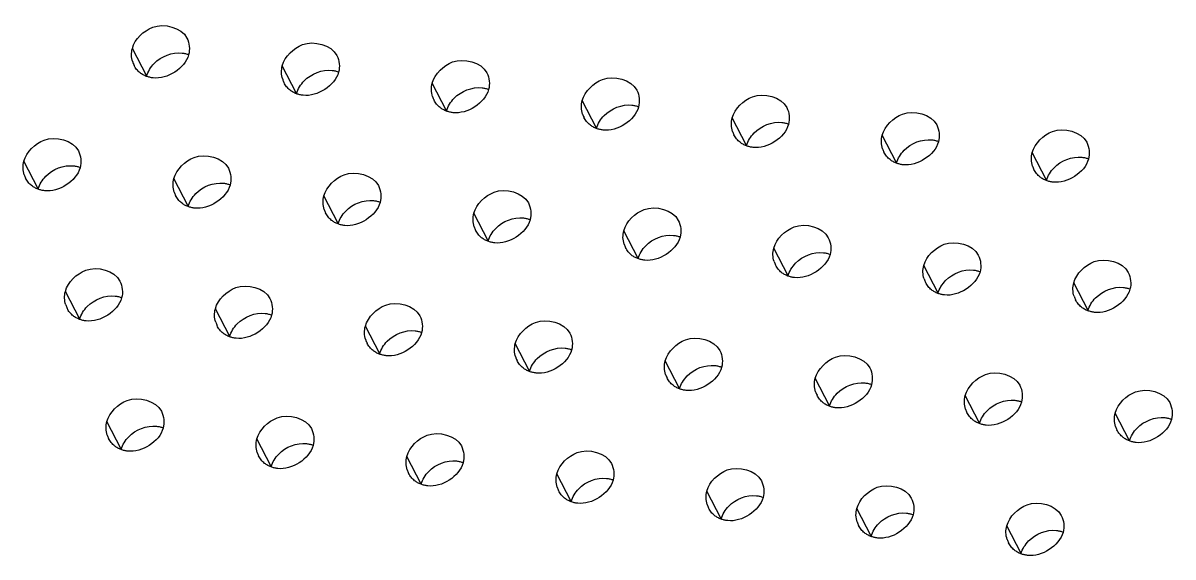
# Model space of a CAD drawing. Header units: millimetres. Extents: x -177 to 18421, y -5017 to 3255.
# Drawn here: x 13203.59 to 13210.8, y 2018.03 to 2021.38 of the extents above; entities that cross this region are included whole.
import ezdxf

# ---------------------------------------------------------------- set-up
doc = ezdxf.new("R2010")
doc.units = ezdxf.units.MM
doc.header["$LTSCALE"] = 46.255
doc.layers.add('02___PRT_ALL_AXES', color=7, linetype='CONTINUOUS')

msp = doc.modelspace()

# ---------------------------------------------------------------- linework, layer by layer
at = {"layer": '02___PRT_ALL_AXES', "color": 7, "linetype": 'Continuous'}
for p, q in [((13204.3666, 2021.0479), (13204.2768, 2021.2214)), ((13205.3068, 2020.939), (13205.2169, 2021.1124)), ((13206.2469, 2020.8301), (13206.157, 2021.0035)), ((13207.187, 2020.7211), (13207.0972, 2020.8945)), ((13208.1272, 2020.6122), (13208.0373, 2020.7856)), ((13209.0673, 2020.5032), (13208.9775, 2020.6766)), ((13203.6867, 2020.3404), (13203.5968, 2020.5138)), ((13210.0075, 2020.3943), (13209.9176, 2020.5677)), ((13204.6268, 2020.2314), (13204.537, 2020.4049)), ((13205.567, 2020.1225), (13205.4771, 2020.2959)), ((13206.5071, 2020.0136), (13206.4172, 2020.187)), ((13207.4472, 2019.9046), (13207.3574, 2020.078)), ((13208.3874, 2019.7957), (13208.2975, 2019.9691)), ((13209.3275, 2019.6867), (13209.2377, 2019.8601)), ((13210.2677, 2019.5778), (13210.1778, 2019.7512)), ((13203.9469, 2019.5239), (13203.857, 2019.6973)), ((13204.887, 2019.4149), (13204.7972, 2019.5884)), ((13205.8272, 2019.306), (13205.7373, 2019.4794)), ((13206.7673, 2019.1971), (13206.6774, 2019.3705)), ((13207.7074, 2019.0881), (13207.6176, 2019.2615)), ((13208.6476, 2018.9792), (13208.5577, 2019.1526)), ((13209.5877, 2018.8702), (13209.4979, 2019.0436)), ((13210.5279, 2018.7613), (13210.438, 2018.9347)), ((13204.2071, 2018.7074), (13204.1172, 2018.8808)), ((13205.1472, 2018.5984), (13205.0574, 2018.7719)), ((13206.0874, 2018.4895), (13205.9975, 2018.6629)), ((13207.0275, 2018.3806), (13206.9377, 2018.554)), ((13207.9676, 2018.2716), (13207.8778, 2018.445)), ((13208.9078, 2018.1627), (13208.8179, 2018.3361)), ((13209.8479, 2018.0537), (13209.7581, 2018.2271))]:
    msp.add_line(p, q, dxfattribs=at)
for centre in [(13204.4221, 2021.1826), (13205.3622, 2021.0736), (13206.3024, 2020.9647), (13207.2425, 2020.8557), (13208.1827, 2020.7468), (13209.1228, 2020.6378), (13210.0629, 2020.5289), (13203.7422, 2020.475), (13204.6823, 2020.3661), (13205.6224, 2020.2571), (13206.5626, 2020.1482), (13207.5027, 2020.0392), (13208.4429, 2019.9303), (13209.383, 2019.8213), (13210.3231, 2019.7124), (13204.0024, 2019.6585), (13204.9425, 2019.5496), (13205.8826, 2019.4406), (13206.8228, 2019.3317), (13207.7629, 2019.2227), (13208.7031, 2019.1138), (13209.6432, 2019.0048), (13210.5833, 2018.8959), (13204.2626, 2018.842), (13205.2027, 2018.7331), (13206.1428, 2018.6241), (13207.083, 2018.5152), (13208.0231, 2018.4062), (13208.9633, 2018.2973), (13209.9034, 2018.1883)]:
    msp.add_arc(centre, 0.1503, 197.7943, 206.466, dxfattribs=at)
for points in [[(13204.4043, 2021.354), (13204.4743, 2021.3807), (13204.5852, 2021.3534), (13204.6186, 2021.2863)], [(13204.2768, 2021.2214), (13204.293, 2021.2805), (13204.3469, 2021.3322), (13204.4043, 2021.354)], [(13204.6186, 2021.2863), (13204.6344, 2021.2546), (13204.6387, 2021.2147), (13204.6293, 2021.1805)], [(13205.2169, 2021.1124), (13205.2332, 2021.1716), (13205.2871, 2021.2233), (13205.3444, 2021.2451)], [(13205.3444, 2021.2451), (13205.4144, 2021.2717), (13205.5253, 2021.2444), (13205.5587, 2021.1774)], [(13204.6293, 2021.1805), (13204.6059, 2021.0955), (13204.4952, 2021.0259), (13204.4076, 2021.0361)], [(13205.5587, 2021.1774), (13205.5745, 2021.1456), (13205.5789, 2021.1057), (13205.5695, 2021.0716)], [(13206.2845, 2021.1361), (13206.3546, 2021.1628), (13206.4654, 2021.1355), (13206.4988, 2021.0684)], [(13206.157, 2021.0035), (13206.1733, 2021.0626), (13206.2272, 2021.1144), (13206.2845, 2021.1361)], [(13205.5695, 2021.0716), (13205.546, 2020.9865), (13205.4354, 2020.917), (13205.3478, 2020.9271)], [(13206.4988, 2021.0684), (13206.5147, 2021.0367), (13206.519, 2020.9968), (13206.5096, 2020.9626)], [(13207.0972, 2020.8945), (13207.1135, 2020.9537), (13207.1673, 2021.0054), (13207.2247, 2021.0272)], [(13207.2247, 2021.0272), (13207.2947, 2021.0538), (13207.4056, 2021.0265), (13207.439, 2020.9595)], [(13206.5096, 2020.9626), (13206.4862, 2020.8776), (13206.3755, 2020.808), (13206.2879, 2020.8182)], [(13207.439, 2020.9595), (13207.4548, 2020.9278), (13207.4591, 2020.8879), (13207.4497, 2020.8537)], [(13208.1648, 2020.9183), (13208.2348, 2020.9449), (13208.3457, 2020.9176), (13208.3791, 2020.8505)], [(13208.0373, 2020.7856), (13208.0536, 2020.8447), (13208.1075, 2020.8965), (13208.1648, 2020.9183)], [(13207.4497, 2020.8537), (13207.4263, 2020.7687), (13207.3157, 2020.6991), (13207.2281, 2020.7093)], [(13208.3791, 2020.8505), (13208.3949, 2020.8188), (13208.3993, 2020.7789), (13208.3899, 2020.7447)], [(13208.9775, 2020.6766), (13208.9937, 2020.7358), (13209.0476, 2020.7875), (13209.105, 2020.8093)], [(13209.105, 2020.8093), (13209.175, 2020.8359), (13209.2859, 2020.8087), (13209.3193, 2020.7416)], [(13208.3899, 2020.7447), (13208.3665, 2020.6597), (13208.2558, 2020.5902), (13208.1682, 2020.6003)], [(13209.3193, 2020.7416), (13209.3351, 2020.7099), (13209.3394, 2020.67), (13209.33, 2020.6358)], [(13210.0451, 2020.7004), (13210.1151, 2020.727), (13210.226, 2020.6997), (13210.2594, 2020.6327)], [(13203.7243, 2020.6465), (13203.7943, 2020.6731), (13203.9052, 2020.6458), (13203.9386, 2020.5788)], [(13209.9176, 2020.5677), (13209.9339, 2020.6268), (13209.9878, 2020.6786), (13210.0451, 2020.7004)], [(13203.5968, 2020.5138), (13203.6131, 2020.5729), (13203.667, 2020.6247), (13203.7243, 2020.6465)], [(13203.9386, 2020.5788), (13203.9544, 2020.547), (13203.9588, 2020.5071), (13203.9494, 2020.473)], [(13209.33, 2020.6358), (13209.3066, 2020.5508), (13209.1959, 2020.4812), (13209.1083, 2020.4914)], [(13210.2594, 2020.6327), (13210.2752, 2020.6009), (13210.2796, 2020.561), (13210.2702, 2020.5269)], [(13204.537, 2020.4049), (13204.5533, 2020.464), (13204.6071, 2020.5157), (13204.6645, 2020.5375)], [(13204.6645, 2020.5375), (13204.7345, 2020.5642), (13204.8454, 2020.5369), (13204.8788, 2020.4698)], [(13210.2702, 2020.5269), (13210.2467, 2020.4418), (13210.1361, 2020.3723), (13210.0485, 2020.3824)], [(13203.9494, 2020.473), (13203.926, 2020.3879), (13203.8153, 2020.3184), (13203.7277, 2020.3285)], [(13204.8788, 2020.4698), (13204.8946, 2020.4381), (13204.8989, 2020.3982), (13204.8895, 2020.364)], [(13205.6046, 2020.4286), (13205.6746, 2020.4552), (13205.7855, 2020.4279), (13205.8189, 2020.3609)], [(13204.8895, 2020.364), (13204.8661, 2020.279), (13204.7554, 2020.2094), (13204.6678, 2020.2196)], [(13205.4771, 2020.2959), (13205.4934, 2020.3551), (13205.5473, 2020.4068), (13205.6046, 2020.4286)], [(13205.8189, 2020.3609), (13205.8347, 2020.3291), (13205.8391, 2020.2892), (13205.8297, 2020.2551)], [(13206.4172, 2020.187), (13206.4335, 2020.2461), (13206.4874, 2020.2979), (13206.5447, 2020.3196)], [(13206.5447, 2020.3196), (13206.6148, 2020.3463), (13206.7256, 2020.319), (13206.7591, 2020.2519)], [(13205.8297, 2020.2551), (13205.8062, 2020.17), (13205.6956, 2020.1005), (13205.608, 2020.1106)], [(13206.7591, 2020.2519), (13206.7749, 2020.2202), (13206.7792, 2020.1803), (13206.7698, 2020.1461)], [(13207.4849, 2020.2107), (13207.5549, 2020.2373), (13207.6658, 2020.21), (13207.6992, 2020.143)], [(13206.7698, 2020.1461), (13206.7464, 2020.0611), (13206.6357, 2019.9915), (13206.5481, 2020.0017)], [(13207.3574, 2020.078), (13207.3737, 2020.1372), (13207.4275, 2020.1889), (13207.4849, 2020.2107)], [(13207.6992, 2020.143), (13207.715, 2020.1113), (13207.7194, 2020.0714), (13207.7099, 2020.0372)], [(13208.2975, 2019.9691), (13208.3138, 2020.0282), (13208.3677, 2020.08), (13208.425, 2020.1018)], [(13208.425, 2020.1018), (13208.495, 2020.1284), (13208.6059, 2020.1011), (13208.6393, 2020.034)], [(13207.7099, 2020.0372), (13207.6865, 2019.9522), (13207.5759, 2019.8826), (13207.4883, 2019.8928)], [(13208.6393, 2020.034), (13208.6551, 2020.0023), (13208.6595, 2019.9624), (13208.6501, 2019.9282)], [(13209.3652, 2019.9928), (13209.4352, 2020.0194), (13209.5461, 2019.9922), (13209.5795, 2019.9251)], [(13208.6501, 2019.9282), (13208.6267, 2019.8432), (13208.516, 2019.7737), (13208.4284, 2019.7838)], [(13209.2377, 2019.8601), (13209.254, 2019.9193), (13209.3078, 2019.971), (13209.3652, 2019.9928)], [(13203.9845, 2019.83), (13204.0545, 2019.8566), (13204.1654, 2019.8293), (13204.1988, 2019.7623)], [(13209.5795, 2019.9251), (13209.5953, 2019.8934), (13209.5996, 2019.8535), (13209.5902, 2019.8193)], [(13210.1778, 2019.7512), (13210.1941, 2019.8103), (13210.248, 2019.8621), (13210.3053, 2019.8839)], [(13210.3053, 2019.8839), (13210.3753, 2019.9105), (13210.4862, 2019.8832), (13210.5196, 2019.8162)], [(13203.857, 2019.6973), (13203.8733, 2019.7564), (13203.9272, 2019.8082), (13203.9845, 2019.83)], [(13209.5902, 2019.8193), (13209.5668, 2019.7343), (13209.4561, 2019.6647), (13209.3685, 2019.6749)], [(13210.5196, 2019.8162), (13210.5354, 2019.7844), (13210.5398, 2019.7445), (13210.5304, 2019.7104)], [(13204.1988, 2019.7623), (13204.2146, 2019.7305), (13204.219, 2019.6906), (13204.2096, 2019.6565)], [(13204.7972, 2019.5884), (13204.8135, 2019.6475), (13204.8673, 2019.6992), (13204.9247, 2019.721)], [(13204.9247, 2019.721), (13204.9947, 2019.7477), (13205.1056, 2019.7204), (13205.139, 2019.6533)], [(13210.5304, 2019.7104), (13210.5069, 2019.6253), (13210.3963, 2019.5558), (13210.3087, 2019.5659)], [(13204.2096, 2019.6565), (13204.1862, 2019.5714), (13204.0755, 2019.5019), (13203.9879, 2019.512)], [(13205.139, 2019.6533), (13205.1548, 2019.6216), (13205.1591, 2019.5817), (13205.1497, 2019.5475)], [(13205.8648, 2019.6121), (13205.9348, 2019.6387), (13206.0457, 2019.6114), (13206.0791, 2019.5444)], [(13205.7373, 2019.4794), (13205.7536, 2019.5386), (13205.8075, 2019.5903), (13205.8648, 2019.6121)], [(13205.1497, 2019.5475), (13205.1263, 2019.4625), (13205.0156, 2019.3929), (13204.928, 2019.4031)], [(13206.0791, 2019.5444), (13206.0949, 2019.5126), (13206.0993, 2019.4727), (13206.0899, 2019.4386)], [(13206.6774, 2019.3705), (13206.6937, 2019.4296), (13206.7476, 2019.4814), (13206.8049, 2019.5031)], [(13206.8049, 2019.5031), (13206.875, 2019.5298), (13206.9858, 2019.5025), (13207.0193, 2019.4354)], [(13206.0899, 2019.4386), (13206.0664, 2019.3535), (13205.9558, 2019.284), (13205.8682, 2019.2941)], [(13207.0193, 2019.4354), (13207.0351, 2019.4037), (13207.0394, 2019.3638), (13207.03, 2019.3296)], [(13207.6176, 2019.2615), (13207.6339, 2019.3207), (13207.6877, 2019.3724), (13207.7451, 2019.3942)], [(13207.7451, 2019.3942), (13207.8151, 2019.4208), (13207.926, 2019.3935), (13207.9594, 2019.3265)], [(13207.03, 2019.3296), (13207.0066, 2019.2446), (13206.8959, 2019.175), (13206.8083, 2019.1852)], [(13207.9594, 2019.3265), (13207.9752, 2019.2948), (13207.9796, 2019.2549), (13207.9701, 2019.2207)], [(13208.5577, 2019.1526), (13208.574, 2019.2117), (13208.6279, 2019.2635), (13208.6852, 2019.2853)], [(13208.6852, 2019.2853), (13208.7552, 2019.3119), (13208.8661, 2019.2846), (13208.8995, 2019.2175)], [(13207.9701, 2019.2207), (13207.9467, 2019.1357), (13207.8361, 2019.0661), (13207.7485, 2019.0763)], [(13208.8995, 2019.2175), (13208.9153, 2019.1858), (13208.9197, 2019.1459), (13208.9103, 2019.1117)], [(13209.4979, 2019.0436), (13209.5142, 2019.1028), (13209.568, 2019.1545), (13209.6254, 2019.1763)], [(13209.6254, 2019.1763), (13209.6954, 2019.2029), (13209.8063, 2019.1757), (13209.8397, 2019.1086)], [(13208.9103, 2019.1117), (13208.8869, 2019.0267), (13208.7762, 2018.9572), (13208.6886, 2018.9673)], [(13209.8397, 2019.1086), (13209.8555, 2019.0769), (13209.8598, 2019.037), (13209.8504, 2019.0028)], [(13210.438, 2018.9347), (13210.4543, 2018.9938), (13210.5082, 2019.0456), (13210.5655, 2019.0674)], [(13210.5655, 2019.0674), (13210.6355, 2019.094), (13210.7464, 2019.0667), (13210.7798, 2018.9997)], [(13204.1172, 2018.8808), (13204.1335, 2018.9399), (13204.1874, 2018.9917), (13204.2447, 2019.0135)], [(13204.2447, 2019.0135), (13204.3148, 2019.0401), (13204.4256, 2019.0128), (13204.459, 2018.9458)], [(13209.8504, 2019.0028), (13209.827, 2018.9178), (13209.7163, 2018.8482), (13209.6287, 2018.8584)], [(13210.7798, 2018.9997), (13210.7956, 2018.9679), (13210.8, 2018.928), (13210.7906, 2018.8939)], [(13204.459, 2018.9458), (13204.4748, 2018.914), (13204.4792, 2018.8741), (13204.4698, 2018.84)], [(13205.1849, 2018.9045), (13205.2549, 2018.9312), (13205.3658, 2018.9039), (13205.3992, 2018.8368)], [(13205.0574, 2018.7719), (13205.0737, 2018.831), (13205.1275, 2018.8827), (13205.1849, 2018.9045)], [(13210.7906, 2018.8939), (13210.7671, 2018.8088), (13210.6565, 2018.7393), (13210.5689, 2018.7494)], [(13204.4698, 2018.84), (13204.4464, 2018.7549), (13204.3357, 2018.6854), (13204.2481, 2018.6955)], [(13205.3992, 2018.8368), (13205.415, 2018.8051), (13205.4193, 2018.7652), (13205.4099, 2018.731)], [(13205.9975, 2018.6629), (13206.0138, 2018.7221), (13206.0677, 2018.7738), (13206.125, 2018.7956)], [(13206.125, 2018.7956), (13206.195, 2018.8222), (13206.3059, 2018.7949), (13206.3393, 2018.7279)], [(13205.4099, 2018.731), (13205.3865, 2018.646), (13205.2759, 2018.5764), (13205.1882, 2018.5866)], [(13206.3393, 2018.7279), (13206.3551, 2018.6961), (13206.3595, 2018.6562), (13206.3501, 2018.6221)], [(13207.0651, 2018.6866), (13207.1352, 2018.7133), (13207.246, 2018.686), (13207.2795, 2018.6189)], [(13206.9377, 2018.554), (13206.9539, 2018.6131), (13207.0078, 2018.6649), (13207.0651, 2018.6866)], [(13206.3501, 2018.6221), (13206.3266, 2018.537), (13206.216, 2018.4675), (13206.1284, 2018.4776)], [(13207.2795, 2018.6189), (13207.2953, 2018.5872), (13207.2996, 2018.5473), (13207.2902, 2018.5131)], [(13207.8778, 2018.445), (13207.8941, 2018.5042), (13207.9479, 2018.5559), (13208.0053, 2018.5777)], [(13208.0053, 2018.5777), (13208.0753, 2018.6043), (13208.1862, 2018.577), (13208.2196, 2018.51)], [(13207.2902, 2018.5131), (13207.2668, 2018.4281), (13207.1561, 2018.3585), (13207.0685, 2018.3687)], [(13208.2196, 2018.51), (13208.2354, 2018.4783), (13208.2398, 2018.4384), (13208.2303, 2018.4042)], [(13208.9454, 2018.4688), (13209.0155, 2018.4954), (13209.1263, 2018.4681), (13209.1597, 2018.401)], [(13208.8179, 2018.3361), (13208.8342, 2018.3952), (13208.8881, 2018.447), (13208.9454, 2018.4688)], [(13208.2303, 2018.4042), (13208.2069, 2018.3192), (13208.0963, 2018.2496), (13208.0087, 2018.2598)], [(13209.1597, 2018.401), (13209.1755, 2018.3693), (13209.1799, 2018.3294), (13209.1705, 2018.2952)], [(13209.7581, 2018.2271), (13209.7744, 2018.2863), (13209.8282, 2018.338), (13209.8856, 2018.3598)], [(13209.8856, 2018.3598), (13209.9556, 2018.3864), (13210.0665, 2018.3592), (13210.0999, 2018.2921)], [(13209.1705, 2018.2952), (13209.1471, 2018.2102), (13209.0364, 2018.1407), (13208.9488, 2018.1508)], [(13210.0999, 2018.2921), (13210.1157, 2018.2604), (13210.12, 2018.2205), (13210.1106, 2018.1863)], [(13210.1106, 2018.1863), (13210.0872, 2018.1013), (13209.9766, 2018.0317), (13209.8889, 2018.0419)]]:
    msp.add_open_spline(points, degree=3, dxfattribs=at)
for points, knots in [([(13204.2789, 2021.1366), (13204.2746, 2021.1502), (13204.2696, 2021.1787), (13204.273, 2021.2076), (13204.2768, 2021.2214)], [0, 0, 0, 0, 0.499295, 1, 1, 1, 1]), ([(13204.3256, 2021.0683), (13204.3175, 2021.0746), (13204.303, 2021.0891), (13204.292, 2021.1065), (13204.2875, 2021.1156)], [0, 0, 0, 0, 0.501183, 1, 1, 1, 1]), ([(13205.2191, 2021.0277), (13205.2147, 2021.0412), (13205.2098, 2021.0698), (13205.2131, 2021.0986), (13205.2169, 2021.1124)], [0, 0, 0, 0, 0.499295, 1, 1, 1, 1]), ([(13204.3656, 2021.046), (13204.3584, 2021.0487), (13204.3444, 2021.0551), (13204.3315, 2021.0636), (13204.3256, 2021.0683)], [0, 0, 0, 0, 0.505559, 1, 1, 1, 1]), ([(13204.4076, 2021.0361), (13204.4004, 2021.0369), (13204.3862, 2021.0394), (13204.3723, 2021.0436), (13204.3656, 2021.046)], [0, 0, 0, 0, 0.505115, 1, 1, 1, 1]), ([(13205.2657, 2020.9593), (13205.2577, 2020.9657), (13205.2432, 2020.9802), (13205.2322, 2020.9975), (13205.2276, 2021.0066)], [0, 0, 0, 0, 0.501183, 1, 1, 1, 1]), ([(13205.3058, 2020.9371), (13205.2985, 2020.9398), (13205.2845, 2020.9462), (13205.2716, 2020.9546), (13205.2657, 2020.9593)], [0, 0, 0, 0, 0.505559, 1, 1, 1, 1]), ([(13205.3478, 2020.9271), (13205.3405, 2020.928), (13205.3263, 2020.9305), (13205.3125, 2020.9346), (13205.3058, 2020.9371)], [0, 0, 0, 0, 0.505115, 1, 1, 1, 1]), ([(13206.1592, 2020.9187), (13206.1549, 2020.9323), (13206.1499, 2020.9609), (13206.1532, 2020.9897), (13206.157, 2021.0035)], [0, 0, 0, 0, 0.499295, 1, 1, 1, 1]), ([(13206.2058, 2020.8504), (13206.1978, 2020.8567), (13206.1833, 2020.8713), (13206.1723, 2020.8886), (13206.1678, 2020.8977)], [0, 0, 0, 0, 0.501183, 1, 1, 1, 1]), ([(13207.0994, 2020.8098), (13207.095, 2020.8234), (13207.0901, 2020.8519), (13207.0934, 2020.8808), (13207.0972, 2020.8945)], [0, 0, 0, 0, 0.499295, 1, 1, 1, 1]), ([(13206.2459, 2020.8282), (13206.2387, 2020.8309), (13206.2246, 2020.8372), (13206.2118, 2020.8457), (13206.2058, 2020.8504)], [0, 0, 0, 0, 0.505559, 1, 1, 1, 1]), ([(13206.2879, 2020.8182), (13206.2807, 2020.819), (13206.2664, 2020.8215), (13206.2526, 2020.8257), (13206.2459, 2020.8282)], [0, 0, 0, 0, 0.505115, 1, 1, 1, 1]), ([(13207.146, 2020.7414), (13207.138, 2020.7478), (13207.1234, 2020.7623), (13207.1125, 2020.7796), (13207.1079, 2020.7887)], [0, 0, 0, 0, 0.501183, 1, 1, 1, 1]), ([(13207.1861, 2020.7192), (13207.1788, 2020.7219), (13207.1648, 2020.7283), (13207.1519, 2020.7367), (13207.146, 2020.7414)], [0, 0, 0, 0, 0.505559, 1, 1, 1, 1]), ([(13207.2281, 2020.7093), (13207.2208, 2020.7101), (13207.2066, 2020.7126), (13207.1927, 2020.7167), (13207.1861, 2020.7192)], [0, 0, 0, 0, 0.505115, 1, 1, 1, 1]), ([(13208.0395, 2020.7008), (13208.0351, 2020.7144), (13208.0302, 2020.743), (13208.0335, 2020.7718), (13208.0373, 2020.7856)], [0, 0, 0, 0, 0.499295, 1, 1, 1, 1]), ([(13208.0861, 2020.6325), (13208.0781, 2020.6388), (13208.0636, 2020.6534), (13208.0526, 2020.6707), (13208.0481, 2020.6798)], [0, 0, 0, 0, 0.501183, 1, 1, 1, 1]), ([(13208.9796, 2020.5919), (13208.9753, 2020.6055), (13208.9703, 2020.634), (13208.9737, 2020.6629), (13208.9775, 2020.6766)], [0, 0, 0, 0, 0.499295, 1, 1, 1, 1]), ([(13208.1262, 2020.6103), (13208.1189, 2020.613), (13208.1049, 2020.6193), (13208.0921, 2020.6278), (13208.0861, 2020.6325)], [0, 0, 0, 0, 0.505559, 1, 1, 1, 1]), ([(13208.1682, 2020.6003), (13208.161, 2020.6012), (13208.1467, 2020.6036), (13208.1329, 2020.6078), (13208.1262, 2020.6103)], [0, 0, 0, 0, 0.505115, 1, 1, 1, 1]), ([(13203.599, 2020.4291), (13203.5946, 2020.4426), (13203.5897, 2020.4712), (13203.593, 2020.5), (13203.5968, 2020.5138)], [0, 0, 0, 0, 0.499295, 1, 1, 1, 1]), ([(13209.0263, 2020.5236), (13209.0182, 2020.5299), (13209.0037, 2020.5444), (13208.9927, 2020.5618), (13208.9882, 2020.5708)], [0, 0, 0, 0, 0.501183, 1, 1, 1, 1]), ([(13209.0663, 2020.5013), (13209.0591, 2020.504), (13209.0451, 2020.5104), (13209.0322, 2020.5189), (13209.0263, 2020.5236)], [0, 0, 0, 0, 0.505559, 1, 1, 1, 1]), ([(13209.9198, 2020.483), (13209.9154, 2020.4965), (13209.9105, 2020.5251), (13209.9138, 2020.5539), (13209.9176, 2020.5677)], [0, 0, 0, 0, 0.499295, 1, 1, 1, 1]), ([(13209.1083, 2020.4914), (13209.1011, 2020.4922), (13209.0869, 2020.4947), (13209.073, 2020.4988), (13209.0663, 2020.5013)], [0, 0, 0, 0, 0.505115, 1, 1, 1, 1]), ([(13209.9664, 2020.4146), (13209.9584, 2020.4209), (13209.9439, 2020.4355), (13209.9329, 2020.4528), (13209.9284, 2020.4619)], [0, 0, 0, 0, 0.501183, 1, 1, 1, 1]), ([(13203.6456, 2020.3607), (13203.6376, 2020.367), (13203.6231, 2020.3816), (13203.6121, 2020.3989), (13203.6076, 2020.408)], [0, 0, 0, 0, 0.501183, 1, 1, 1, 1]), ([(13203.6857, 2020.3385), (13203.6784, 2020.3412), (13203.6644, 2020.3475), (13203.6516, 2020.356), (13203.6456, 2020.3607)], [0, 0, 0, 0, 0.505559, 1, 1, 1, 1]), ([(13204.5391, 2020.3201), (13204.5348, 2020.3337), (13204.5298, 2020.3622), (13204.5332, 2020.3911), (13204.537, 2020.4049)], [0, 0, 0, 0, 0.499295, 1, 1, 1, 1]), ([(13210.0065, 2020.3924), (13209.9992, 2020.3951), (13209.9852, 2020.4014), (13209.9723, 2020.4099), (13209.9664, 2020.4146)], [0, 0, 0, 0, 0.505559, 1, 1, 1, 1]), ([(13210.0485, 2020.3824), (13210.0412, 2020.3833), (13210.027, 2020.3857), (13210.0132, 2020.3899), (13210.0065, 2020.3924)], [0, 0, 0, 0, 0.505115, 1, 1, 1, 1]), ([(13203.7277, 2020.3285), (13203.7205, 2020.3294), (13203.7062, 2020.3318), (13203.6924, 2020.336), (13203.6857, 2020.3385)], [0, 0, 0, 0, 0.505115, 1, 1, 1, 1]), ([(13204.5858, 2020.2518), (13204.5778, 2020.2581), (13204.5632, 2020.2726), (13204.5522, 2020.29), (13204.5477, 2020.2991)], [0, 0, 0, 0, 0.501183, 1, 1, 1, 1]), ([(13205.4793, 2020.2112), (13205.4749, 2020.2247), (13205.47, 2020.2533), (13205.4733, 2020.2821), (13205.4771, 2020.2959)], [0, 0, 0, 0, 0.499295, 1, 1, 1, 1]), ([(13204.6258, 2020.2295), (13204.6186, 2020.2322), (13204.6046, 2020.2386), (13204.5917, 2020.2471), (13204.5858, 2020.2518)], [0, 0, 0, 0, 0.505559, 1, 1, 1, 1]), ([(13204.6678, 2020.2196), (13204.6606, 2020.2204), (13204.6464, 2020.2229), (13204.6325, 2020.2271), (13204.6258, 2020.2295)], [0, 0, 0, 0, 0.505115, 1, 1, 1, 1]), ([(13205.5259, 2020.1428), (13205.5179, 2020.1492), (13205.5034, 2020.1637), (13205.4924, 2020.181), (13205.4879, 2020.1901)], [0, 0, 0, 0, 0.501183, 1, 1, 1, 1]), ([(13205.566, 2020.1206), (13205.5587, 2020.1233), (13205.5447, 2020.1297), (13205.5318, 2020.1381), (13205.5259, 2020.1428)], [0, 0, 0, 0, 0.505559, 1, 1, 1, 1]), ([(13206.4194, 2020.1022), (13206.4151, 2020.1158), (13206.4101, 2020.1444), (13206.4134, 2020.1732), (13206.4172, 2020.187)], [0, 0, 0, 0, 0.499295, 1, 1, 1, 1]), ([(13205.608, 2020.1106), (13205.6007, 2020.1115), (13205.5865, 2020.114), (13205.5727, 2020.1181), (13205.566, 2020.1206)], [0, 0, 0, 0, 0.505115, 1, 1, 1, 1]), ([(13206.466, 2020.0339), (13206.458, 2020.0402), (13206.4435, 2020.0548), (13206.4325, 2020.0721), (13206.428, 2020.0812)], [0, 0, 0, 0, 0.501183, 1, 1, 1, 1]), ([(13207.3596, 2019.9933), (13207.3552, 2020.0069), (13207.3503, 2020.0354), (13207.3536, 2020.0643), (13207.3574, 2020.078)], [0, 0, 0, 0, 0.499295, 1, 1, 1, 1]), ([(13206.5061, 2020.0117), (13206.4989, 2020.0144), (13206.4848, 2020.0207), (13206.472, 2020.0292), (13206.466, 2020.0339)], [0, 0, 0, 0, 0.505559, 1, 1, 1, 1]), ([(13206.5481, 2020.0017), (13206.5409, 2020.0025), (13206.5267, 2020.005), (13206.5128, 2020.0092), (13206.5061, 2020.0117)], [0, 0, 0, 0, 0.505115, 1, 1, 1, 1]), ([(13207.4062, 2019.9249), (13207.3982, 2019.9313), (13207.3836, 2019.9458), (13207.3727, 2019.9631), (13207.3681, 2019.9722)], [0, 0, 0, 0, 0.501183, 1, 1, 1, 1]), ([(13208.2997, 2019.8843), (13208.2953, 2019.8979), (13208.2904, 2019.9265), (13208.2937, 2019.9553), (13208.2975, 2019.9691)], [0, 0, 0, 0, 0.499295, 1, 1, 1, 1]), ([(13207.4463, 2019.9027), (13207.439, 2019.9054), (13207.425, 2019.9118), (13207.4121, 2019.9202), (13207.4062, 2019.9249)], [0, 0, 0, 0, 0.505559, 1, 1, 1, 1]), ([(13207.4883, 2019.8928), (13207.481, 2019.8936), (13207.4668, 2019.8961), (13207.4529, 2019.9002), (13207.4463, 2019.9027)], [0, 0, 0, 0, 0.505115, 1, 1, 1, 1]), ([(13208.3463, 2019.816), (13208.3383, 2019.8223), (13208.3238, 2019.8369), (13208.3128, 2019.8542), (13208.3083, 2019.8633)], [0, 0, 0, 0, 0.501183, 1, 1, 1, 1]), ([(13209.2398, 2019.7754), (13209.2355, 2019.789), (13209.2305, 2019.8175), (13209.2339, 2019.8464), (13209.2377, 2019.8601)], [0, 0, 0, 0, 0.499295, 1, 1, 1, 1]), ([(13208.3864, 2019.7938), (13208.3791, 2019.7965), (13208.3651, 2019.8028), (13208.3523, 2019.8113), (13208.3463, 2019.816)], [0, 0, 0, 0, 0.505559, 1, 1, 1, 1]), ([(13208.4284, 2019.7838), (13208.4212, 2019.7847), (13208.4069, 2019.7871), (13208.3931, 2019.7913), (13208.3864, 2019.7938)], [0, 0, 0, 0, 0.505115, 1, 1, 1, 1]), ([(13209.2865, 2019.7071), (13209.2785, 2019.7134), (13209.2639, 2019.7279), (13209.2529, 2019.7453), (13209.2484, 2019.7543)], [0, 0, 0, 0, 0.501183, 1, 1, 1, 1]), ([(13210.18, 2019.6665), (13210.1756, 2019.68), (13210.1707, 2019.7086), (13210.174, 2019.7374), (13210.1778, 2019.7512)], [0, 0, 0, 0, 0.499295, 1, 1, 1, 1]), ([(13203.8592, 2019.6126), (13203.8549, 2019.6261), (13203.8499, 2019.6547), (13203.8532, 2019.6835), (13203.857, 2019.6973)], [0, 0, 0, 0, 0.499295, 1, 1, 1, 1]), ([(13209.3265, 2019.6848), (13209.3193, 2019.6875), (13209.3053, 2019.6939), (13209.2924, 2019.7024), (13209.2865, 2019.7071)], [0, 0, 0, 0, 0.505559, 1, 1, 1, 1]), ([(13209.3685, 2019.6749), (13209.3613, 2019.6757), (13209.3471, 2019.6782), (13209.3332, 2019.6823), (13209.3265, 2019.6848)], [0, 0, 0, 0, 0.505115, 1, 1, 1, 1]), ([(13210.2266, 2019.5981), (13210.2186, 2019.6044), (13210.2041, 2019.619), (13210.1931, 2019.6363), (13210.1886, 2019.6454)], [0, 0, 0, 0, 0.501183, 1, 1, 1, 1]), ([(13203.9058, 2019.5442), (13203.8978, 2019.5505), (13203.8833, 2019.5651), (13203.8723, 2019.5824), (13203.8678, 2019.5915)], [0, 0, 0, 0, 0.501183, 1, 1, 1, 1]), ([(13204.7994, 2019.5036), (13204.795, 2019.5172), (13204.79, 2019.5457), (13204.7934, 2019.5746), (13204.7972, 2019.5884)], [0, 0, 0, 0, 0.499295, 1, 1, 1, 1]), ([(13210.2667, 2019.5759), (13210.2594, 2019.5786), (13210.2454, 2019.5849), (13210.2325, 2019.5934), (13210.2266, 2019.5981)], [0, 0, 0, 0, 0.505559, 1, 1, 1, 1]), ([(13210.3087, 2019.5659), (13210.3014, 2019.5668), (13210.2872, 2019.5692), (13210.2734, 2019.5734), (13210.2667, 2019.5759)], [0, 0, 0, 0, 0.505115, 1, 1, 1, 1]), ([(13203.9459, 2019.522), (13203.9386, 2019.5247), (13203.9246, 2019.531), (13203.9118, 2019.5395), (13203.9058, 2019.5442)], [0, 0, 0, 0, 0.505559, 1, 1, 1, 1]), ([(13203.9879, 2019.512), (13203.9807, 2019.5129), (13203.9664, 2019.5153), (13203.9526, 2019.5195), (13203.9459, 2019.522)], [0, 0, 0, 0, 0.505115, 1, 1, 1, 1]), ([(13204.846, 2019.4353), (13204.838, 2019.4416), (13204.8234, 2019.4561), (13204.8124, 2019.4735), (13204.8079, 2019.4826)], [0, 0, 0, 0, 0.501183, 1, 1, 1, 1]), ([(13204.886, 2019.413), (13204.8788, 2019.4157), (13204.8648, 2019.4221), (13204.8519, 2019.4306), (13204.846, 2019.4353)], [0, 0, 0, 0, 0.505559, 1, 1, 1, 1]), ([(13205.7395, 2019.3947), (13205.7351, 2019.4082), (13205.7302, 2019.4368), (13205.7335, 2019.4656), (13205.7373, 2019.4794)], [0, 0, 0, 0, 0.499295, 1, 1, 1, 1]), ([(13204.928, 2019.4031), (13204.9208, 2019.4039), (13204.9066, 2019.4064), (13204.8927, 2019.4106), (13204.886, 2019.413)], [0, 0, 0, 0, 0.505115, 1, 1, 1, 1]), ([(13205.7861, 2019.3263), (13205.7781, 2019.3327), (13205.7636, 2019.3472), (13205.7526, 2019.3645), (13205.7481, 2019.3736)], [0, 0, 0, 0, 0.501183, 1, 1, 1, 1]), ([(13206.6796, 2019.2857), (13206.6753, 2019.2993), (13206.6703, 2019.3279), (13206.6737, 2019.3567), (13206.6774, 2019.3705)], [0, 0, 0, 0, 0.499295, 1, 1, 1, 1]), ([(13205.8262, 2019.3041), (13205.8189, 2019.3068), (13205.8049, 2019.3132), (13205.792, 2019.3216), (13205.7861, 2019.3263)], [0, 0, 0, 0, 0.505559, 1, 1, 1, 1]), ([(13205.8682, 2019.2941), (13205.861, 2019.295), (13205.8467, 2019.2975), (13205.8329, 2019.3016), (13205.8262, 2019.3041)], [0, 0, 0, 0, 0.505115, 1, 1, 1, 1]), ([(13206.7262, 2019.2174), (13206.7182, 2019.2237), (13206.7037, 2019.2383), (13206.6927, 2019.2556), (13206.6882, 2019.2647)], [0, 0, 0, 0, 0.501183, 1, 1, 1, 1]), ([(13206.7663, 2019.1952), (13206.7591, 2019.1979), (13206.745, 2019.2042), (13206.7322, 2019.2127), (13206.7262, 2019.2174)], [0, 0, 0, 0, 0.505559, 1, 1, 1, 1]), ([(13207.6198, 2019.1768), (13207.6154, 2019.1904), (13207.6105, 2019.2189), (13207.6138, 2019.2478), (13207.6176, 2019.2615)], [0, 0, 0, 0, 0.499295, 1, 1, 1, 1]), ([(13206.8083, 2019.1852), (13206.8011, 2019.186), (13206.7869, 2019.1885), (13206.773, 2019.1927), (13206.7663, 2019.1952)], [0, 0, 0, 0, 0.505115, 1, 1, 1, 1]), ([(13207.6664, 2019.1084), (13207.6584, 2019.1148), (13207.6438, 2019.1293), (13207.6329, 2019.1466), (13207.6283, 2019.1557)], [0, 0, 0, 0, 0.501183, 1, 1, 1, 1]), ([(13208.5599, 2019.0678), (13208.5556, 2019.0814), (13208.5506, 2019.11), (13208.5539, 2019.1388), (13208.5577, 2019.1526)], [0, 0, 0, 0, 0.499295, 1, 1, 1, 1]), ([(13207.7065, 2019.0862), (13207.6992, 2019.0889), (13207.6852, 2019.0953), (13207.6723, 2019.1037), (13207.6664, 2019.1084)], [0, 0, 0, 0, 0.505559, 1, 1, 1, 1]), ([(13207.7485, 2019.0763), (13207.7412, 2019.0771), (13207.727, 2019.0796), (13207.7131, 2019.0837), (13207.7065, 2019.0862)], [0, 0, 0, 0, 0.505115, 1, 1, 1, 1]), ([(13208.6065, 2018.9995), (13208.5985, 2019.0058), (13208.584, 2019.0204), (13208.573, 2019.0377), (13208.5685, 2019.0468)], [0, 0, 0, 0, 0.501183, 1, 1, 1, 1]), ([(13208.6466, 2018.9773), (13208.6393, 2018.98), (13208.6253, 2018.9863), (13208.6125, 2018.9948), (13208.6065, 2018.9995)], [0, 0, 0, 0, 0.505559, 1, 1, 1, 1]), ([(13209.5001, 2018.9589), (13209.4957, 2018.9725), (13209.4907, 2019.001), (13209.4941, 2019.0299), (13209.4979, 2019.0436)], [0, 0, 0, 0, 0.499295, 1, 1, 1, 1]), ([(13208.6886, 2018.9673), (13208.6814, 2018.9682), (13208.6671, 2018.9706), (13208.6533, 2018.9748), (13208.6466, 2018.9773)], [0, 0, 0, 0, 0.505115, 1, 1, 1, 1]), ([(13209.5467, 2018.8906), (13209.5387, 2018.8969), (13209.5241, 2018.9114), (13209.5131, 2018.9288), (13209.5086, 2018.9378)], [0, 0, 0, 0, 0.501183, 1, 1, 1, 1]), ([(13210.4402, 2018.85), (13210.4358, 2018.8635), (13210.4309, 2018.8921), (13210.4342, 2018.9209), (13210.438, 2018.9347)], [0, 0, 0, 0, 0.499295, 1, 1, 1, 1]), ([(13204.1194, 2018.7961), (13204.1151, 2018.8096), (13204.1101, 2018.8382), (13204.1134, 2018.867), (13204.1172, 2018.8808)], [0, 0, 0, 0, 0.499295, 1, 1, 1, 1]), ([(13209.5867, 2018.8683), (13209.5795, 2018.871), (13209.5655, 2018.8774), (13209.5526, 2018.8859), (13209.5467, 2018.8906)], [0, 0, 0, 0, 0.505559, 1, 1, 1, 1]), ([(13209.6287, 2018.8584), (13209.6215, 2018.8592), (13209.6073, 2018.8617), (13209.5934, 2018.8658), (13209.5867, 2018.8683)], [0, 0, 0, 0, 0.505115, 1, 1, 1, 1]), ([(13204.166, 2018.7277), (13204.158, 2018.734), (13204.1435, 2018.7486), (13204.1325, 2018.7659), (13204.128, 2018.775)], [0, 0, 0, 0, 0.501183, 1, 1, 1, 1]), ([(13210.4868, 2018.7816), (13210.4788, 2018.7879), (13210.4643, 2018.8025), (13210.4533, 2018.8198), (13210.4488, 2018.8289)], [0, 0, 0, 0, 0.501183, 1, 1, 1, 1]), ([(13210.5269, 2018.7594), (13210.5196, 2018.7621), (13210.5056, 2018.7684), (13210.4927, 2018.7769), (13210.4868, 2018.7816)], [0, 0, 0, 0, 0.505559, 1, 1, 1, 1]), ([(13204.2061, 2018.7055), (13204.1988, 2018.7082), (13204.1848, 2018.7145), (13204.172, 2018.723), (13204.166, 2018.7277)], [0, 0, 0, 0, 0.505559, 1, 1, 1, 1]), ([(13204.2481, 2018.6955), (13204.2409, 2018.6964), (13204.2266, 2018.6988), (13204.2128, 2018.703), (13204.2061, 2018.7055)], [0, 0, 0, 0, 0.505115, 1, 1, 1, 1]), ([(13205.0596, 2018.6871), (13205.0552, 2018.7007), (13205.0502, 2018.7292), (13205.0536, 2018.7581), (13205.0574, 2018.7719)], [0, 0, 0, 0, 0.499295, 1, 1, 1, 1]), ([(13210.5689, 2018.7494), (13210.5617, 2018.7503), (13210.5474, 2018.7527), (13210.5336, 2018.7569), (13210.5269, 2018.7594)], [0, 0, 0, 0, 0.505115, 1, 1, 1, 1]), ([(13205.1062, 2018.6188), (13205.0982, 2018.6251), (13205.0836, 2018.6396), (13205.0726, 2018.657), (13205.0681, 2018.6661)], [0, 0, 0, 0, 0.501183, 1, 1, 1, 1]), ([(13205.9997, 2018.5782), (13205.9953, 2018.5917), (13205.9904, 2018.6203), (13205.9937, 2018.6491), (13205.9975, 2018.6629)], [0, 0, 0, 0, 0.499295, 1, 1, 1, 1]), ([(13205.1462, 2018.5965), (13205.139, 2018.5992), (13205.125, 2018.6056), (13205.1121, 2018.6141), (13205.1062, 2018.6188)], [0, 0, 0, 0, 0.505559, 1, 1, 1, 1]), ([(13205.1882, 2018.5866), (13205.181, 2018.5874), (13205.1668, 2018.5899), (13205.1529, 2018.5941), (13205.1462, 2018.5965)], [0, 0, 0, 0, 0.505115, 1, 1, 1, 1]), ([(13206.0463, 2018.5098), (13206.0383, 2018.5162), (13206.0238, 2018.5307), (13206.0128, 2018.548), (13206.0083, 2018.5571)], [0, 0, 0, 0, 0.501183, 1, 1, 1, 1]), ([(13206.0864, 2018.4876), (13206.0791, 2018.4903), (13206.0651, 2018.4967), (13206.0522, 2018.5051), (13206.0463, 2018.5098)], [0, 0, 0, 0, 0.505559, 1, 1, 1, 1]), ([(13206.1284, 2018.4776), (13206.1212, 2018.4785), (13206.1069, 2018.481), (13206.0931, 2018.4851), (13206.0864, 2018.4876)], [0, 0, 0, 0, 0.505115, 1, 1, 1, 1]), ([(13206.9398, 2018.4692), (13206.9355, 2018.4828), (13206.9305, 2018.5114), (13206.9339, 2018.5402), (13206.9377, 2018.554)], [0, 0, 0, 0, 0.499295, 1, 1, 1, 1]), ([(13206.9864, 2018.4009), (13206.9784, 2018.4072), (13206.9639, 2018.4218), (13206.9529, 2018.4391), (13206.9484, 2018.4482)], [0, 0, 0, 0, 0.501183, 1, 1, 1, 1]), ([(13207.88, 2018.3603), (13207.8756, 2018.3739), (13207.8707, 2018.4024), (13207.874, 2018.4313), (13207.8778, 2018.445)], [0, 0, 0, 0, 0.499295, 1, 1, 1, 1]), ([(13207.0265, 2018.3787), (13207.0193, 2018.3814), (13207.0052, 2018.3877), (13206.9924, 2018.3962), (13206.9864, 2018.4009)], [0, 0, 0, 0, 0.505559, 1, 1, 1, 1]), ([(13207.0685, 2018.3687), (13207.0613, 2018.3695), (13207.0471, 2018.372), (13207.0332, 2018.3762), (13207.0265, 2018.3787)], [0, 0, 0, 0, 0.505115, 1, 1, 1, 1]), ([(13207.9266, 2018.2919), (13207.9186, 2018.2983), (13207.904, 2018.3128), (13207.8931, 2018.3301), (13207.8885, 2018.3392)], [0, 0, 0, 0, 0.501183, 1, 1, 1, 1]), ([(13207.9667, 2018.2697), (13207.9594, 2018.2724), (13207.9454, 2018.2788), (13207.9325, 2018.2872), (13207.9266, 2018.2919)], [0, 0, 0, 0, 0.505559, 1, 1, 1, 1]), ([(13208.0087, 2018.2598), (13208.0014, 2018.2606), (13207.9872, 2018.2631), (13207.9733, 2018.2672), (13207.9667, 2018.2697)], [0, 0, 0, 0, 0.505115, 1, 1, 1, 1]), ([(13208.8201, 2018.2513), (13208.8158, 2018.2649), (13208.8108, 2018.2935), (13208.8141, 2018.3223), (13208.8179, 2018.3361)], [0, 0, 0, 0, 0.499295, 1, 1, 1, 1]), ([(13208.8667, 2018.183), (13208.8587, 2018.1893), (13208.8442, 2018.2039), (13208.8332, 2018.2212), (13208.8287, 2018.2303)], [0, 0, 0, 0, 0.501183, 1, 1, 1, 1]), ([(13209.7603, 2018.1424), (13209.7559, 2018.156), (13209.7509, 2018.1845), (13209.7543, 2018.2134), (13209.7581, 2018.2271)], [0, 0, 0, 0, 0.499295, 1, 1, 1, 1]), ([(13208.9068, 2018.1608), (13208.8995, 2018.1635), (13208.8855, 2018.1698), (13208.8727, 2018.1783), (13208.8667, 2018.183)], [0, 0, 0, 0, 0.505559, 1, 1, 1, 1]), ([(13208.9488, 2018.1508), (13208.9416, 2018.1517), (13208.9273, 2018.1541), (13208.9135, 2018.1583), (13208.9068, 2018.1608)], [0, 0, 0, 0, 0.505115, 1, 1, 1, 1]), ([(13209.8069, 2018.0741), (13209.7989, 2018.0804), (13209.7843, 2018.0949), (13209.7733, 2018.1123), (13209.7688, 2018.1213)], [0, 0, 0, 0, 0.501183, 1, 1, 1, 1]), ([(13209.8469, 2018.0518), (13209.8397, 2018.0545), (13209.8257, 2018.0609), (13209.8128, 2018.0694), (13209.8069, 2018.0741)], [0, 0, 0, 0, 0.505559, 1, 1, 1, 1]), ([(13209.8889, 2018.0419), (13209.8817, 2018.0427), (13209.8675, 2018.0452), (13209.8536, 2018.0493), (13209.8469, 2018.0518)], [0, 0, 0, 0, 0.505115, 1, 1, 1, 1])]:
    msp.add_open_spline(points, degree=3, knots=knots, dxfattribs=at)
at = {"layer": '02___PRT_ALL_AXES', "color": 3, "linetype": 'Continuous'}
for points in [[(13204.4139, 2021.127), (13204.457, 2021.1716), (13204.5266, 2021.1995), (13204.5883, 2021.1924)], [(13205.354, 2021.018), (13205.3971, 2021.0627), (13205.4668, 2021.0906), (13205.5284, 2021.0834)], [(13206.2942, 2020.9091), (13206.3373, 2020.9538), (13206.4069, 2020.9816), (13206.4686, 2020.9745)], [(13207.2343, 2020.8001), (13207.2774, 2020.8448), (13207.347, 2020.8727), (13207.4087, 2020.8655)], [(13208.1745, 2020.6912), (13208.2176, 2020.7359), (13208.2872, 2020.7637), (13208.3489, 2020.7566)], [(13209.1146, 2020.5822), (13209.1577, 2020.6269), (13209.2273, 2020.6548), (13209.289, 2020.6476)], [(13210.0547, 2020.4733), (13210.0978, 2020.518), (13210.1675, 2020.5458), (13210.2291, 2020.5387)], [(13203.734, 2020.4194), (13203.7771, 2020.4641), (13203.8467, 2020.492), (13203.9084, 2020.4848)], [(13204.6741, 2020.3105), (13204.7172, 2020.3551), (13204.7868, 2020.383), (13204.8485, 2020.3759)], [(13205.6142, 2020.2015), (13205.6573, 2020.2462), (13205.727, 2020.2741), (13205.7886, 2020.2669)], [(13206.5544, 2020.0926), (13206.5975, 2020.1373), (13206.6671, 2020.1651), (13206.7288, 2020.158)], [(13207.4945, 2019.9836), (13207.5376, 2020.0283), (13207.6072, 2020.0562), (13207.6689, 2020.049)], [(13208.4347, 2019.8747), (13208.4778, 2019.9194), (13208.5474, 2019.9472), (13208.6091, 2019.9401)], [(13209.3748, 2019.7657), (13209.4179, 2019.8104), (13209.4875, 2019.8383), (13209.5492, 2019.8311)], [(13210.3149, 2019.6568), (13210.358, 2019.7015), (13210.4277, 2019.7293), (13210.4893, 2019.7222)], [(13203.9942, 2019.6029), (13204.0373, 2019.6476), (13204.1069, 2019.6755), (13204.1686, 2019.6683)], [(13204.9343, 2019.494), (13204.9774, 2019.5386), (13205.047, 2019.5665), (13205.1087, 2019.5594)], [(13205.8744, 2019.385), (13205.9175, 2019.4297), (13205.9872, 2019.4576), (13206.0488, 2019.4504)], [(13206.8146, 2019.2761), (13206.8577, 2019.3208), (13206.9273, 2019.3486), (13206.989, 2019.3415)], [(13207.7547, 2019.1671), (13207.7978, 2019.2118), (13207.8674, 2019.2397), (13207.9291, 2019.2325)], [(13208.6949, 2019.0582), (13208.738, 2019.1029), (13208.8076, 2019.1307), (13208.8693, 2019.1236)], [(13209.635, 2018.9492), (13209.6781, 2018.9939), (13209.7477, 2019.0218), (13209.8094, 2019.0146)], [(13204.2544, 2018.7864), (13204.2975, 2018.8311), (13204.3671, 2018.859), (13204.4288, 2018.8518)], [(13210.5751, 2018.8403), (13210.6182, 2018.885), (13210.6879, 2018.9128), (13210.7495, 2018.9057)], [(13205.1945, 2018.6775), (13205.2376, 2018.7221), (13205.3072, 2018.75), (13205.3689, 2018.7429)], [(13206.1346, 2018.5685), (13206.1777, 2018.6132), (13206.2474, 2018.6411), (13206.309, 2018.6339)], [(13207.0748, 2018.4596), (13207.1179, 2018.5043), (13207.1875, 2018.5321), (13207.2492, 2018.525)], [(13208.0149, 2018.3506), (13208.058, 2018.3953), (13208.1276, 2018.4232), (13208.1893, 2018.416)], [(13208.9551, 2018.2417), (13208.9982, 2018.2864), (13209.0678, 2018.3142), (13209.1295, 2018.3071)], [(13209.8952, 2018.1327), (13209.9383, 2018.1774), (13210.0079, 2018.2053), (13210.0696, 2018.1981)]]:
    msp.add_open_spline(points, degree=3, dxfattribs=at)
for points, knots in [([(13204.5883, 2021.1924), (13204.5955, 2021.1915), (13204.6098, 2021.1891), (13204.6236, 2021.1849), (13204.6303, 2021.1824)], [0, 0, 0, 0, 0.505115, 1, 1, 1, 1]), ([(13204.3666, 2021.0479), (13204.3706, 2021.0624), (13204.3836, 2021.0909), (13204.4028, 2021.1155), (13204.4139, 2021.127)], [0, 0, 0, 0, 0.483524, 1, 1, 1, 1]), ([(13205.5284, 2021.0834), (13205.5357, 2021.0826), (13205.5499, 2021.0801), (13205.5637, 2021.076), (13205.5704, 2021.0735)], [0, 0, 0, 0, 0.505115, 1, 1, 1, 1]), ([(13205.3068, 2020.939), (13205.3107, 2020.9534), (13205.3237, 2020.982), (13205.343, 2021.0065), (13205.354, 2021.018)], [0, 0, 0, 0, 0.483524, 1, 1, 1, 1]), ([(13206.4686, 2020.9745), (13206.4758, 2020.9736), (13206.49, 2020.9712), (13206.5039, 2020.967), (13206.5106, 2020.9645)], [0, 0, 0, 0, 0.505115, 1, 1, 1, 1]), ([(13206.2469, 2020.8301), (13206.2509, 2020.8445), (13206.2639, 2020.873), (13206.2831, 2020.8976), (13206.2942, 2020.9091)], [0, 0, 0, 0, 0.483524, 1, 1, 1, 1]), ([(13207.4087, 2020.8655), (13207.4159, 2020.8647), (13207.4302, 2020.8622), (13207.444, 2020.8581), (13207.4507, 2020.8556)], [0, 0, 0, 0, 0.505115, 1, 1, 1, 1]), ([(13207.187, 2020.7211), (13207.191, 2020.7355), (13207.204, 2020.7641), (13207.2232, 2020.7886), (13207.2343, 2020.8001)], [0, 0, 0, 0, 0.483524, 1, 1, 1, 1]), ([(13208.3489, 2020.7566), (13208.3561, 2020.7558), (13208.3703, 2020.7533), (13208.3842, 2020.7491), (13208.3909, 2020.7466)], [0, 0, 0, 0, 0.505115, 1, 1, 1, 1]), ([(13208.1272, 2020.6122), (13208.1311, 2020.6266), (13208.1441, 2020.6551), (13208.1634, 2020.6797), (13208.1745, 2020.6912)], [0, 0, 0, 0, 0.483524, 1, 1, 1, 1]), ([(13209.289, 2020.6476), (13209.2962, 2020.6468), (13209.3105, 2020.6443), (13209.3243, 2020.6402), (13209.331, 2020.6377)], [0, 0, 0, 0, 0.505115, 1, 1, 1, 1]), ([(13209.0673, 2020.5032), (13209.0713, 2020.5176), (13209.0843, 2020.5462), (13209.1035, 2020.5707), (13209.1146, 2020.5822)], [0, 0, 0, 0, 0.483524, 1, 1, 1, 1]), ([(13210.2291, 2020.5387), (13210.2364, 2020.5379), (13210.2506, 2020.5354), (13210.2645, 2020.5312), (13210.2711, 2020.5287)], [0, 0, 0, 0, 0.505115, 1, 1, 1, 1]), ([(13203.9084, 2020.4848), (13203.9156, 2020.484), (13203.9298, 2020.4815), (13203.9437, 2020.4773), (13203.9504, 2020.4749)], [0, 0, 0, 0, 0.505115, 1, 1, 1, 1]), ([(13210.0075, 2020.3943), (13210.0114, 2020.4087), (13210.0244, 2020.4373), (13210.0437, 2020.4618), (13210.0547, 2020.4733)], [0, 0, 0, 0, 0.483524, 1, 1, 1, 1]), ([(13203.6867, 2020.3404), (13203.6906, 2020.3548), (13203.7036, 2020.3834), (13203.7229, 2020.4079), (13203.734, 2020.4194)], [0, 0, 0, 0, 0.483524, 1, 1, 1, 1]), ([(13204.8485, 2020.3759), (13204.8557, 2020.375), (13204.87, 2020.3726), (13204.8838, 2020.3684), (13204.8905, 2020.3659)], [0, 0, 0, 0, 0.505115, 1, 1, 1, 1]), ([(13204.6268, 2020.2314), (13204.6308, 2020.2459), (13204.6438, 2020.2744), (13204.663, 2020.299), (13204.6741, 2020.3105)], [0, 0, 0, 0, 0.483524, 1, 1, 1, 1]), ([(13205.7886, 2020.2669), (13205.7959, 2020.2661), (13205.8101, 2020.2636), (13205.824, 2020.2595), (13205.8306, 2020.257)], [0, 0, 0, 0, 0.505115, 1, 1, 1, 1]), ([(13205.567, 2020.1225), (13205.5709, 2020.1369), (13205.5839, 2020.1655), (13205.6032, 2020.19), (13205.6142, 2020.2015)], [0, 0, 0, 0, 0.483524, 1, 1, 1, 1]), ([(13206.7288, 2020.158), (13206.736, 2020.1571), (13206.7502, 2020.1547), (13206.7641, 2020.1505), (13206.7708, 2020.148)], [0, 0, 0, 0, 0.505115, 1, 1, 1, 1]), ([(13206.5071, 2020.0136), (13206.5111, 2020.028), (13206.5241, 2020.0565), (13206.5433, 2020.0811), (13206.5544, 2020.0926)], [0, 0, 0, 0, 0.483524, 1, 1, 1, 1]), ([(13207.6689, 2020.049), (13207.6761, 2020.0482), (13207.6904, 2020.0457), (13207.7042, 2020.0416), (13207.7109, 2020.0391)], [0, 0, 0, 0, 0.505115, 1, 1, 1, 1]), ([(13207.4472, 2019.9046), (13207.4512, 2019.919), (13207.4642, 2019.9476), (13207.4834, 2019.9721), (13207.4945, 2019.9836)], [0, 0, 0, 0, 0.483524, 1, 1, 1, 1]), ([(13208.6091, 2019.9401), (13208.6163, 2019.9393), (13208.6305, 2019.9368), (13208.6444, 2019.9326), (13208.6511, 2019.9301)], [0, 0, 0, 0, 0.505115, 1, 1, 1, 1]), ([(13208.3874, 2019.7957), (13208.3913, 2019.8101), (13208.4043, 2019.8386), (13208.4236, 2019.8632), (13208.4347, 2019.8747)], [0, 0, 0, 0, 0.483524, 1, 1, 1, 1]), ([(13209.5492, 2019.8311), (13209.5564, 2019.8303), (13209.5707, 2019.8278), (13209.5845, 2019.8237), (13209.5912, 2019.8212)], [0, 0, 0, 0, 0.505115, 1, 1, 1, 1]), ([(13209.3275, 2019.6867), (13209.3315, 2019.7011), (13209.3445, 2019.7297), (13209.3637, 2019.7542), (13209.3748, 2019.7657)], [0, 0, 0, 0, 0.483524, 1, 1, 1, 1]), ([(13210.4893, 2019.7222), (13210.4966, 2019.7214), (13210.5108, 2019.7189), (13210.5247, 2019.7147), (13210.5313, 2019.7122)], [0, 0, 0, 0, 0.505115, 1, 1, 1, 1]), ([(13204.1686, 2019.6683), (13204.1758, 2019.6675), (13204.19, 2019.665), (13204.2039, 2019.6608), (13204.2106, 2019.6584)], [0, 0, 0, 0, 0.505115, 1, 1, 1, 1]), ([(13210.2677, 2019.5778), (13210.2716, 2019.5922), (13210.2846, 2019.6208), (13210.3039, 2019.6453), (13210.3149, 2019.6568)], [0, 0, 0, 0, 0.483524, 1, 1, 1, 1]), ([(13203.9469, 2019.5239), (13203.9509, 2019.5383), (13203.9638, 2019.5669), (13203.9831, 2019.5914), (13203.9942, 2019.6029)], [0, 0, 0, 0, 0.483524, 1, 1, 1, 1]), ([(13204.887, 2019.4149), (13204.891, 2019.4294), (13204.904, 2019.4579), (13204.9232, 2019.4825), (13204.9343, 2019.494)], [0, 0, 0, 0, 0.483524, 1, 1, 1, 1]), ([(13205.1087, 2019.5594), (13205.1159, 2019.5585), (13205.1302, 2019.5561), (13205.144, 2019.5519), (13205.1507, 2019.5494)], [0, 0, 0, 0, 0.505115, 1, 1, 1, 1]), ([(13206.0488, 2019.4504), (13206.0561, 2019.4496), (13206.0703, 2019.4471), (13206.0842, 2019.443), (13206.0908, 2019.4405)], [0, 0, 0, 0, 0.505115, 1, 1, 1, 1]), ([(13205.8272, 2019.306), (13205.8311, 2019.3204), (13205.8441, 2019.349), (13205.8634, 2019.3735), (13205.8744, 2019.385)], [0, 0, 0, 0, 0.483524, 1, 1, 1, 1]), ([(13206.989, 2019.3415), (13206.9962, 2019.3406), (13207.0104, 2019.3382), (13207.0243, 2019.334), (13207.031, 2019.3315)], [0, 0, 0, 0, 0.505115, 1, 1, 1, 1]), ([(13206.7673, 2019.1971), (13206.7713, 2019.2115), (13206.7843, 2019.24), (13206.8035, 2019.2646), (13206.8146, 2019.2761)], [0, 0, 0, 0, 0.483524, 1, 1, 1, 1]), ([(13207.9291, 2019.2325), (13207.9364, 2019.2317), (13207.9506, 2019.2292), (13207.9644, 2019.2251), (13207.9711, 2019.2226)], [0, 0, 0, 0, 0.505115, 1, 1, 1, 1]), ([(13207.7074, 2019.0881), (13207.7114, 2019.1025), (13207.7244, 2019.1311), (13207.7436, 2019.1556), (13207.7547, 2019.1671)], [0, 0, 0, 0, 0.483524, 1, 1, 1, 1]), ([(13208.8693, 2019.1236), (13208.8765, 2019.1228), (13208.8907, 2019.1203), (13208.9046, 2019.1161), (13208.9113, 2019.1136)], [0, 0, 0, 0, 0.505115, 1, 1, 1, 1]), ([(13208.6476, 2018.9792), (13208.6516, 2018.9936), (13208.6645, 2019.0221), (13208.6838, 2019.0467), (13208.6949, 2019.0582)], [0, 0, 0, 0, 0.483524, 1, 1, 1, 1]), ([(13209.8094, 2019.0146), (13209.8166, 2019.0138), (13209.8309, 2019.0113), (13209.8447, 2019.0072), (13209.8514, 2019.0047)], [0, 0, 0, 0, 0.505115, 1, 1, 1, 1]), ([(13209.5877, 2018.8702), (13209.5917, 2018.8846), (13209.6047, 2018.9132), (13209.6239, 2018.9377), (13209.635, 2018.9492)], [0, 0, 0, 0, 0.483524, 1, 1, 1, 1]), ([(13204.4288, 2018.8518), (13204.436, 2018.851), (13204.4502, 2018.8485), (13204.4641, 2018.8443), (13204.4708, 2018.8419)], [0, 0, 0, 0, 0.505115, 1, 1, 1, 1]), ([(13210.7495, 2018.9057), (13210.7568, 2018.9049), (13210.771, 2018.9024), (13210.7849, 2018.8982), (13210.7915, 2018.8957)], [0, 0, 0, 0, 0.505115, 1, 1, 1, 1]), ([(13204.2071, 2018.7074), (13204.2111, 2018.7218), (13204.224, 2018.7504), (13204.2433, 2018.7749), (13204.2544, 2018.7864)], [0, 0, 0, 0, 0.483524, 1, 1, 1, 1]), ([(13210.5279, 2018.7613), (13210.5318, 2018.7757), (13210.5448, 2018.8043), (13210.5641, 2018.8288), (13210.5751, 2018.8403)], [0, 0, 0, 0, 0.483524, 1, 1, 1, 1]), ([(13205.3689, 2018.7429), (13205.3761, 2018.742), (13205.3904, 2018.7396), (13205.4042, 2018.7354), (13205.4109, 2018.7329)], [0, 0, 0, 0, 0.505115, 1, 1, 1, 1]), ([(13205.1472, 2018.5984), (13205.1512, 2018.6129), (13205.1642, 2018.6414), (13205.1834, 2018.666), (13205.1945, 2018.6775)], [0, 0, 0, 0, 0.483524, 1, 1, 1, 1]), ([(13206.309, 2018.6339), (13206.3163, 2018.6331), (13206.3305, 2018.6306), (13206.3444, 2018.6265), (13206.351, 2018.624)], [0, 0, 0, 0, 0.505115, 1, 1, 1, 1]), ([(13206.0874, 2018.4895), (13206.0913, 2018.5039), (13206.1043, 2018.5325), (13206.1236, 2018.557), (13206.1346, 2018.5685)], [0, 0, 0, 0, 0.483524, 1, 1, 1, 1]), ([(13207.2492, 2018.525), (13207.2564, 2018.5241), (13207.2707, 2018.5217), (13207.2845, 2018.5175), (13207.2912, 2018.515)], [0, 0, 0, 0, 0.505115, 1, 1, 1, 1]), ([(13207.0275, 2018.3806), (13207.0315, 2018.395), (13207.0445, 2018.4235), (13207.0637, 2018.4481), (13207.0748, 2018.4596)], [0, 0, 0, 0, 0.483524, 1, 1, 1, 1]), ([(13208.1893, 2018.416), (13208.1966, 2018.4152), (13208.2108, 2018.4127), (13208.2246, 2018.4086), (13208.2313, 2018.4061)], [0, 0, 0, 0, 0.505115, 1, 1, 1, 1]), ([(13207.9676, 2018.2716), (13207.9716, 2018.286), (13207.9846, 2018.3146), (13208.0038, 2018.3391), (13208.0149, 2018.3506)], [0, 0, 0, 0, 0.483524, 1, 1, 1, 1]), ([(13209.1295, 2018.3071), (13209.1367, 2018.3063), (13209.1509, 2018.3038), (13209.1648, 2018.2996), (13209.1715, 2018.2971)], [0, 0, 0, 0, 0.505115, 1, 1, 1, 1]), ([(13208.9078, 2018.1627), (13208.9118, 2018.1771), (13208.9247, 2018.2056), (13208.944, 2018.2302), (13208.9551, 2018.2417)], [0, 0, 0, 0, 0.483524, 1, 1, 1, 1]), ([(13210.0696, 2018.1981), (13210.0768, 2018.1973), (13210.0911, 2018.1948), (13210.1049, 2018.1907), (13210.1116, 2018.1882)], [0, 0, 0, 0, 0.505115, 1, 1, 1, 1]), ([(13209.8479, 2018.0537), (13209.8519, 2018.0681), (13209.8649, 2018.0967), (13209.8841, 2018.1212), (13209.8952, 2018.1327)], [0, 0, 0, 0, 0.483524, 1, 1, 1, 1])]:
    msp.add_open_spline(points, degree=3, knots=knots, dxfattribs=at)

doc.saveas('drawing.dxf')
